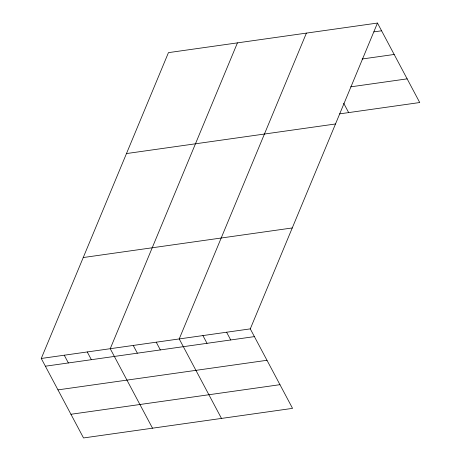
<?xml version="1.0" encoding="UTF-8"?>
<svg xmlns="http://www.w3.org/2000/svg" width="461" height="461" viewBox="0 0 461 461"><rect width="100%" height="100%" fill="white"/><g stroke="black" fill="none" stroke-linecap="round" stroke-linejoin="round"><path stroke-width="0.69" d="M377.473 23.05L250.288 328.872L292.551 408.36L83.527 437.95L41.265 358.468L168.449 52.64L377.473 23.05L419.735 102.532L339.613 113.879M237.427 42.879L110.242 348.7L152.505 428.183M306.404 33.111L179.22 338.933L221.482 418.421M373.929 31.878L381.593 30.789M362.127 59.002L394.178 54.467M350.712 86.847L407.149 78.86M126.475 153.565L335.504 123.974M83.234 257.543L292.257 227.953M41.265 358.468L250.288 328.872M45.38 366.207L254.403 336.616M57.965 389.879L266.994 360.289M70.936 414.272L279.96 384.681M343.699 103.252L348.666 112.593M226.599 332.225L230.713 339.97M202.909 335.579L207.024 343.324M156.227 342.189L160.342 349.934M133.235 345.445L137.349 353.189M87.25 351.956L91.364 359.695M64.258 355.212L68.372 362.951"/></g></svg>
